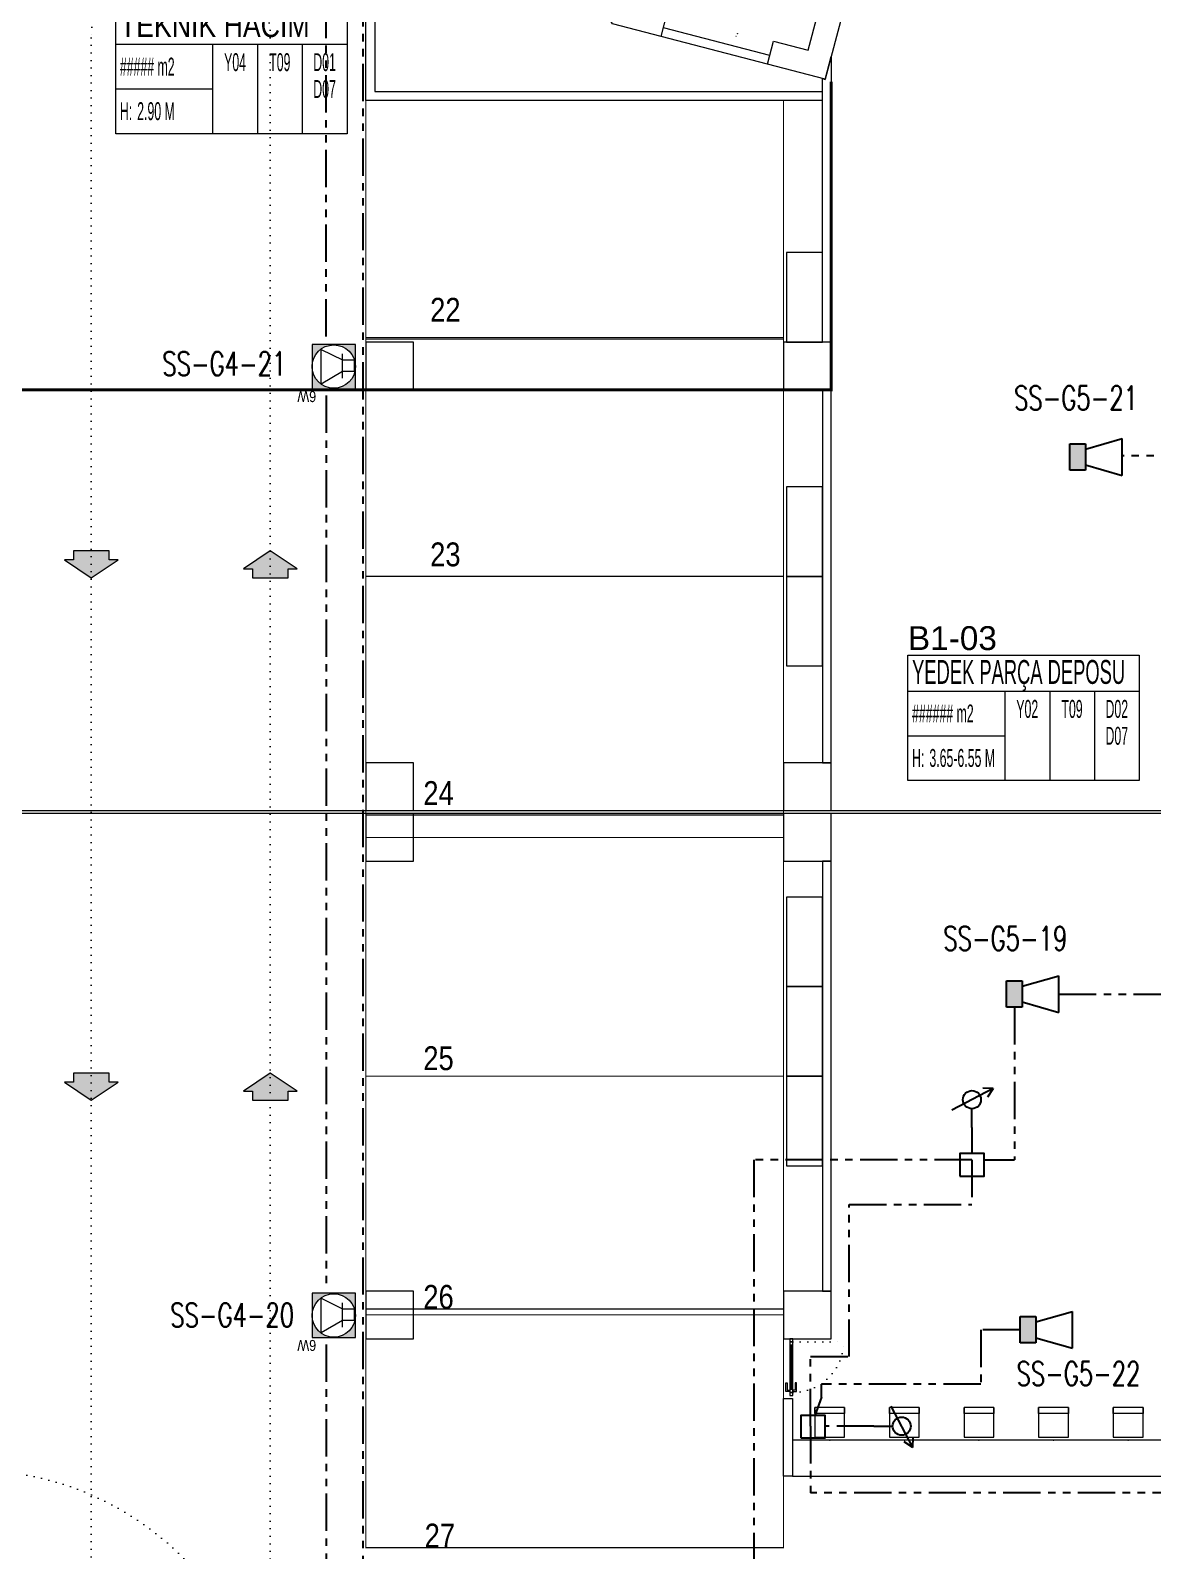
# Model space of a CAD drawing. Header units: metres. Extents: x -13545 to 152404, y -11890 to 28436.
# Drawn here: x 58398 to 60278, y 4445 to 6992 of the extents above; entities that cross this region are included whole.
import ezdxf
from ezdxf.enums import TextEntityAlignment as Align

# ---------------------------------------------------------------- set-up
doc = ezdxf.new("R2010")
doc.units = ezdxf.units.M
doc.header["$LTSCALE"] = 100
doc.header["$MEASUREMENT"] = 0
for name, pattern in [('DOT2', [0.125, 0, -0.125]), ('HIDDEN', [0.375, 0.25, -0.125]), ('PHANTOM2', [1.25, 0.625, -0.125, 0.125, -0.125, 0.125, -0.125])]:
    doc.linetypes.add(name, pattern=pattern)
doc.layers.get('0').update_dxf_attribs({"color": 9, "lineweight": 9})
for name, color, linetype, lineweight in [('00', 9, 'Continuous', 9), ('01', 9, 'Continuous', 9), ('05', 9, 'Continuous', 9), ('06B', 9, 'Continuous', 9), ('06D', 9, 'Continuous', 9), ('09', 9, 'Continuous', 9), ('10', 9, 'Continuous', 9), ('15', 9, 'Continuous', 9), ('20', 9, 'DOT2', 9), ('21', 9, 'Continuous', 9), ('21_mahal200', 9, 'Continuous', 9), ('E-6W ACİL ANONS İÇİN HOPARLÖR (SIVAÜSTÜ) (YANGINA DAYANIKLI)', 7, 'Continuous', 30), ('E-KABLO', 7, 'Continuous', 30), ('E-SES AYAR ANAHTARI', 7, 'Continuous', 30), ('E-YAZI', 7, 'Continuous', 30), ('Seslendirme', 7, 'Continuous', 9)]:
    doc.layers.add(name, color=color, linetype=linetype, lineweight=lineweight)
doc.styles.add('Arial', font='arial.ttf', dxfattribs={"height": 2.5})
doc.styles.add('ILGAZ', font='txttw.shx')
doc.styles.add('MuuM_TEXT-STANDART', font='ARIALN.TTF')

# ---------------------------------------------------------------- blocks, each defined once
blk = doc.blocks.new('100_6W ACİL ANONS İÇİN HOPARLÖR (SIVAÜSTÜ) (YANGINA DAYANIKLI)')
at = {"layer": 'E-6W ACİL ANONS İÇİN HOPARLÖR (SIVAÜSTÜ) (YANGINA DAYANIKLI)'}
blk.add_hatch(color=4, dxfattribs=at).paths.add_polyline_path([(0, 1.1), (1.32, 1.1), (1.32, -1.1), (0, -1.1)])
at = {"layer": 'E-6W ACİL ANONS İÇİN HOPARLÖR (SIVAÜSTÜ) (YANGINA DAYANIKLI)', "color": 4}
for p, q in [((1.32, 0.66), (4.39, 1.54)), ((4.39, -1.54), (4.39, 1.54)), ((0, -1.1), (0, 1.1)), ((0, 1.1), (1.32, 1.1)), ((1.32, 1.1), (1.32, -1.1)), ((1.32, -1.1), (0, -1.1)), ((1.32, -0.66), (4.39, -1.54))]:
    blk.add_line(p, q, dxfattribs=at)
blk = doc.blocks.new('100_SES AYAR ANAHTARI')
at = {"layer": 'E-SES AYAR ANAHTARI', "color": 4}
for p, q in [((1.78, 3.25), (-1.69, 1.43)), ((1.78, 3.25), (0.92, 3.28)), ((1.78, 3.25), (1.31, 2.53)), ((0, 0), (0, 1.56))]:
    blk.add_line(p, q, dxfattribs=at)
blk.add_circle((0, 2.32), 0.756, dxfattribs=at)
blk = doc.blocks.new('ep20n')
at = {"layer": 'Seslendirme'}
h = blk.add_hatch(color=3, dxfattribs=at)
h.paths.add_polyline_path([(59.4, -30.4), (59.4, 0, -1), (0, 0), (0, -30.4)])
h.paths.add_polyline_path([(0, 30.4), (0, 0, -1), (59.4, 0), (59.4, 30.4)])
at = {"layer": 'Seslendirme', "color": 3}
for p, q in [((59.4, 30.4), (0, 30.4)), ((0, 30.4), (0, -30.4)), ((17.8, 6.9), (47, 24)), ((47, 24, 943.8), (47, -23.5, 943.8)), ((59.4, -30.4), (59.4, 30.4)), ((1.8, -9.1), (1.8, 6.9)), ((1.8, 6.9), (17.8, 6.9)), ((17.8, 16), (17.8, -17.3)), ((17.8, -9.1), (1.8, -9.1)), ((47, -23.5), (17.8, -9.1)), ((0, -30.4), (59.4, -30.4))]:
    blk.add_line(p, q, dxfattribs=at)
blk.add_circle((29.7, 0), 29.7, dxfattribs=at)
at = {"color": 3, "insert": (53.8, 48.6), "char_height": 15, "attachment_point": 1, "style": 'MuuM_TEXT-STANDART'}
blk.add_mtext_dynamic_manual_height_columns('6W', width=52.414, gutter_width=150, heights=[0], dxfattribs=at)
blk = doc.blocks.new('p-kolon_80x80')
blk.add_lwpolyline([(-40, -40), (40, -40), (40, 40), (-40, 40)], close=True)
blk = doc.blocks.new('1.bod.mimari.elk')
at = {"layer": '01'}
for points in [[(3454.8, -1647.7), (3373.6, -1626.4), (2877.6, -821.5), (2911.6, -800.5), (2911.6, -800.5), (3399.2, -1591.8), (3464.9, -1609)], [(3643.2, -1655.6), (3701.4, -1670.8), (3819, -1227.3), (3857.7, -1237.5), (3729.8, -1719.6), (3633.1, -1694.3)], [(3454.8, -1647.7), (3464.9, -1609)], [(3633.1, -1694.3), (3643.2, -1655.6)]]:
    blk.add_lwpolyline(points, dxfattribs=at)
for p in [(3000, -2200), (3700, -2200), (3000, -2905), (3700, -2905), (3000, -2990), (3700, -2990), (3000, -3790), (3700, -3790)]:
    blk.add_blockref('p-kolon_80x80', p, dxfattribs=at)
blk = doc.blocks.new('p-işyeri')
at = {"color": 0, "const_width": 2}
blk.add_lwpolyline([(200, 0), (200, 700), (-200, 700), (-200, 0)], close=True, dxfattribs=at)
blk = doc.blocks.new('p-dilatasyon yeri')
at = {"layer": '06D'}
for points in [[(0, 5685), (5355, 5685)], [(5355, 5680), (0, 5680)]]:
    blk.add_lwpolyline(points, dxfattribs=at)
blk = doc.blocks.new('p-birim')
blk.add_lwpolyline([(0, 0), (1, 0), (1, 1), (0, 1)], close=True)
blk = doc.blocks.new('A$C724E0FF5')
at = {"layer": '09'}
for p, q in [((-8844.7, -1647.7), (-8844.8, -1647.8)), ((-8844.6, -1647.7), (-8844.7, -1647.9)), ((-8844.6, -1647.9), (-8844.5, -1647.7)), ((-8844.4, -1647.8), (-8844.5, -1647.9)), ((-8844.4, -1647.9), (-8844.4, -1647.8)), ((-8844.3, -1647.8), (-8844.3, -1648)), ((-8844.2, -1648), (-8844.2, -1647.8)), ((-8844.1, -1648), (-8844.1, -1647.9)), ((-8842.3, -1643), (-8842.3, -1643.2)), ((-8842.2, -1643.2), (-8842.2, -1643)), ((-8842.1, -1643.1), (-8842.1, -1643.2)), ((-8842, -1643.2), (-8842, -1643.1)), ((-8841.9, -1643.1), (-8841.9, -1643.3)), ((-8841.8, -1643.3), (-8841.8, -1643.1)), ((-8841.7, -1643.2), (-8841.7, -1643.3)), ((-8841.6, -1643.2), (-8841.6, -1643.3))]:
    blk.add_line(p, q, dxfattribs=at)
blk = doc.blocks.new('0_arrow1')
blk.add_hatch(color=254).paths.add_polyline_path([(0, 0), (-22.5, -15), (-15, -15), (-15, -22.5), (15, -22.5), (15, -15), (22.5, -15)])
at = {"linetype": 'ByBlock', "lineweight": -2}
blk.add_lwpolyline([(15, -22.5), (-15, -22.5), (-15, -15), (-22.5, -15), (0, 0), (22.5, -15), (15, -15)], close=True, dxfattribs=at)
blk.add_point((0, 0))
blk = doc.blocks.new('p-sandalye-03')
for points in [[(-5, -25.1), (-5, 24.9), (-55, 24.9), (-55, -25.1), (-5, -25.1)], [(-55, 24.9), (-45, 24.9), (-45, -25.1), (-55, -25.1)]]:
    blk.add_lwpolyline(points)
blk.add_point((0, -0.1))
blk = doc.blocks.new('p-al-01')
at = {"layer": '06B'}
for points in [[(27, 4.3), (27, 10.6), (42, 10.6), (42, 8.7), (29.3, 8.7), (29.3, 8.7), (29.3, 4.3), (27, 4.3)], [(27, -0.7), (27, -6.9), (42, -6.9), (42, -5), (29.3, -5), (29.3, -5), (29.3, -0.7), (27, -0.7)]]:
    blk.add_lwpolyline(points, dxfattribs=at)
at = {"layer": '06D'}
for p, q in [((115.7, 4.3), (28.8, 4.3)), ((28.8, -0.7), (115.7, -0.7))]:
    blk.add_line(p, q, dxfattribs=at)
at = {"layer": '10'}
for points in [[(25.7, -0.7), (25.7, 4.3), (20.7, 4.3), (20.7, -0.7)], [(30.7, -0.7), (30.7, 4.3), (25.7, 4.3), (25.7, -0.7)], [(110.7, -0.7), (110.7, 4.3), (105.7, 4.3), (105.7, -0.7)], [(115.7, -0.7), (115.7, 4.3), (110.7, 4.3), (110.7, -0.7)]]:
    blk.add_lwpolyline(points, close=True, dxfattribs=at)
at = {"layer": '15'}
blk.add_lwpolyline([(105.7, 1.8), (30.7, 1.8)], dxfattribs=at)
at = {"layer": '20'}
blk.add_lwpolyline([(110.7, -0.7), (110.7, -85.7)], dxfattribs=at)
blk.add_arc((110.7, -0.7), 85, 180, 270, dxfattribs=at)
blk = doc.blocks.new('0_roomno2')
blk.add_lwpolyline([(19.38, -10.5), (0, -10.5), (0, 0), (19.38, 0)], close=True)
for points in [[(0, -3), (19.38, -3)], [(8.12, -3), (8.12, -10.5)], [(11.88, -3), (11.88, -10.5)], [(15.62, -3), (15.62, -10.5)], [(0, -6.75), (8.12, -6.75)]]:
    blk.add_lwpolyline(points)
at = {"style": 'MuuM_TEXT-STANDART', "width": 0.6}
blk.add_text('H:', height=1.5, dxfattribs=at).set_placement((0.35, -8.61), align=Align.MIDDLE_LEFT)
at = {"style": 'Arial'}
blk.add_attdef('ODANO', (0, 1.17), '', height=2, dxfattribs=at)
blk.add_attdef('MEKANADI', text='', height=2, dxfattribs=at).set_placement((0.35, -3), align=Align.BOTTOM_LEFT)
at = {"style": 'MuuM_TEXT-STANDART', "width": 0.6}
for tag, p in [('YER01', (10, -4.5)), ('TAVAN01', (13.75, -4.5)), ('DUVAR01', (17.5, -4.5)), ('YER02', (10, -6.75)), ('TAVAN02', (13.75, -6.75)), ('DUVAR02', (17.5, -6.75)), ('YER03', (10, -9)), ('TAVAN03', (13.75, -9)), ('DUVAR03', (17.5, -9))]:
    blk.add_attdef(tag, text='', height=1.5, dxfattribs=at).set_placement(p, align=Align.MIDDLE_CENTER)
for tag, p in [('M2', (0.35, -4.88)), ('TEMIZTAVANYUKSEKLIGI', (1.8, -8.61))]:
    blk.add_attdef(tag, text='', height=1.5, dxfattribs=at).set_placement(p, align=Align.MIDDLE_LEFT)
blk = doc.blocks.new('1.bod.mimari1.elk')
at = {"layer": '00'}
for p, q in [((3740, -3030), (3725, -3030)), ((3725, -3030), (3725, -3750)), ((3740, -3575), (3740, -3030)), ((3740, -3750), (3740, -3575)), ((3725, -3750), (3740, -3750))]:
    blk.add_line(p, q, dxfattribs=at)
for points in [[(3725, -1755), (2960, -1755), (2960, -1560)], [(2975, -1560), (2975, -1740), (3725, -1740)], [(3633.07, -1694.3), (3454.79, -1647.67)], [(3636.87, -1679.79), (3458.59, -1633.16)], [(3725, -1718.35), (3725, -1718.35), (3725, -1718.35), (3729.82, -1719.61), (3740, -1681.22), (3740, -2160), (3725, -2160), (3725, -1718.35), (3725, -1718.35)]]:
    blk.add_lwpolyline(points, dxfattribs=at)
for points in [[(3725, -2240), (3725, -2865), (3740, -2865), (3740, -2240)], [(3675, -3930), (3675, -4060), (3660, -4060), (3660, -3930)]]:
    blk.add_lwpolyline(points, close=True, dxfattribs=at)
at = {"layer": '06D', "linetype": 'DOT2'}
for points in [[(2500, -1650, -1), (2800, -1650, 0)], [(2500, -1650), (2500, -7740, 0.4142136), (3100, -8340), (12425, -8340)], [(2800, -1678.64), (2800, -7740, 0.4142136), (3100, -8040), (11395.6, -8040)]]:
    blk.add_lwpolyline(points, format="xyb", dxfattribs=at)
blk.add_arc((2300, -4550), 500, 0, 90, dxfattribs=at)
at = {"layer": '09'}
for p, q in [((3580.26, -1647.68), (3580.22, -1647.83)), ((3580.36, -1647.7), (3580.32, -1647.85)), ((3580.42, -1647.88), (3580.46, -1647.73)), ((3580.55, -1647.75), (3580.51, -1647.9)), ((3580.61, -1647.93), (3580.65, -1647.78)), ((3580.74, -1647.81), (3580.71, -1647.95)), ((3580.8, -1647.98), (3580.84, -1647.83)), ((3580.9, -1648), (3580.94, -1647.86)), ((3582.74, -1643.01), (3582.7, -1643.16)), ((3582.8, -1643.18), (3582.84, -1643.04)), ((3582.93, -1643.06), (3582.9, -1643.21)), ((3582.99, -1643.24), (3583.03, -1643.09)), ((3583.13, -1643.11), (3583.09, -1643.26)), ((3583.19, -1643.29), (3583.22, -1643.14)), ((3583.32, -1643.17), (3583.28, -1643.31)), ((3583.42, -1643.19), (3583.38, -1643.34))]:
    blk.add_line(p, q, dxfattribs=at)
at = {"layer": '20', "ltscale": 2, "const_width": 5}
blk.add_lwpolyline([(860, -7830), (1640, -7830), (1640, -4630), (1640, -4630), (1640, -3830), (1640, -3830), (1640, -2240), (3740, -2240), (3740, -1723.58)], dxfattribs=at)
blk.add_blockref('p-dilatasyon yeri', (0, -8630))
at = {"rotation": 90.00000000000001}
blk.add_blockref('p-al-01', (3674.6, -3945.67), dxfattribs=at)
at = {"layer": '05', "xscale": 60.00000000000003, "yscale": 150}
for p in [(3665, -2160), (3665, -2552.5), (3665, -2702.5), (3665, -3240), (3665, -3390), (3665, -3540)]:
    blk.add_blockref('p-birim', p, dxfattribs=at)
at = {"layer": '05', "rotation": 270}
for p in [(3737.5, -4000), (3862.5, -4000), (3987.5, -4000), (4112.5, -4000), (4237.5, -4000)]:
    blk.add_blockref('p-sandalye-03', p, dxfattribs=at)
at = {"layer": '05', "xscale": 60, "yscale": 750, "rotation": 90}
blk.add_blockref('p-birim', (4425, -4060), dxfattribs=at)
at = {"layer": '06D'}
blk.add_blockref('A$C724E0FF5', (12425, 0), dxfattribs=at)
at = {"layer": '06D', "color": 89, "linetype": 'HIDDEN', "true_color": 0x2e4d23, "rotation": 90}
for p in [(3660, -1955), (3660, -2352.5), (3660, -2752.5), (3660, -3190), (3660, -3590), (3660, -3980)]:
    blk.add_blockref('p-işyeri', p, dxfattribs=at)
at = {"layer": '06D', "xscale": -2, "yscale": 2, "zscale": 2, "rotation": 180}
for p in [(2500, -2554.68), (2500, -3430)]:
    blk.add_blockref('0_arrow1', p, dxfattribs=at)
at = {"layer": '06D', "xscale": -2, "yscale": 2, "zscale": 2}
for p in [(2800, -2509.68), (2800, -3385)]:
    blk.add_blockref('0_arrow1', p, dxfattribs=at)
at = {"layer": '21_mahal200'}
ref = blk.add_blockref('0_roomno2', (2540.94, -1600.8), dxfattribs=dict(at, xscale=20, yscale=20, zscale=20))
ref.add_attrib('ODANO', 'B1-02', (2540.94, -1592.16), dxfattribs={"layer": '0', "height": 40, "style": 'Arial'})
ref.add_attrib('MEKANADI', 'TEKNİK HACİM', dxfattribs={"layer": '0', "height": 40, "style": 'Arial', "width": 0.8}).set_placement((2547.94, -1660.8), align=Align.BOTTOM_LEFT)
ref.add_attrib('M2', '##### m2', dxfattribs={"layer": '0', "height": 30, "style": 'MuuM_TEXT-STANDART', "width": 0.6}).set_placement((2547.94, -1698.3), align=Align.MIDDLE_LEFT)
ref.add_attrib('TEMIZTAVANYUKSEKLIGI', '2.90 M', dxfattribs={"layer": '0', "height": 30, "style": 'MuuM_TEXT-STANDART', "width": 0.6}).set_placement((2576.94, -1772.96), align=Align.MIDDLE_LEFT)
ref.add_attrib('YER01', 'Y04', dxfattribs={"layer": '0', "height": 30, "style": 'MuuM_TEXT-STANDART', "width": 0.6}).set_placement((2740.94, -1690.8), align=Align.MIDDLE_CENTER)
ref.add_attrib('TAVAN01', 'T09', dxfattribs={"layer": '0', "height": 30, "style": 'MuuM_TEXT-STANDART', "width": 0.6}).set_placement((2815.94, -1690.8), align=Align.MIDDLE_CENTER)
ref.add_attrib('DUVAR01', 'D01', dxfattribs={"layer": '0', "height": 30, "style": 'MuuM_TEXT-STANDART', "width": 0.6}).set_placement((2890.94, -1690.8), align=Align.MIDDLE_CENTER)
ref.add_attrib('DUVAR02', 'D07', dxfattribs={"layer": '0', "height": 30, "style": 'MuuM_TEXT-STANDART', "width": 0.6}).set_placement((2890.94, -1735.8), align=Align.MIDDLE_CENTER)
ref = blk.add_blockref('0_roomno2', (3868.39, -2684.62), dxfattribs=dict(at, xscale=20, yscale=20, zscale=20))
ref.add_attrib('ODANO', 'B1-03', (3868.39, -2675.97), dxfattribs={"layer": '0', "height": 40, "style": 'Arial'})
ref.add_attrib('MEKANADI', 'YEDEK PARÇA DEPOSU', dxfattribs={"layer": '0', "height": 40, "style": 'Arial', "width": 0.55}).set_placement((3875.39, -2744.62), align=Align.BOTTOM_LEFT)
ref.add_attrib('M2', '###### m2', dxfattribs={"layer": '0', "height": 30, "style": 'MuuM_TEXT-STANDART', "width": 0.6}).set_placement((3875.39, -2782.12), align=Align.MIDDLE_LEFT)
ref.add_attrib('TEMIZTAVANYUKSEKLIGI', '3.65-6.55 M', dxfattribs={"layer": '0', "height": 30, "style": 'MuuM_TEXT-STANDART', "width": 0.6}).set_placement((3904.39, -2856.78), align=Align.MIDDLE_LEFT)
ref.add_attrib('YER01', 'Y02', dxfattribs={"layer": '0', "height": 30, "style": 'MuuM_TEXT-STANDART', "width": 0.6}).set_placement((4068.39, -2774.62), align=Align.MIDDLE_CENTER)
ref.add_attrib('TAVAN01', 'T09', dxfattribs={"layer": '0', "height": 30, "style": 'MuuM_TEXT-STANDART', "width": 0.6}).set_placement((4143.39, -2774.62), align=Align.MIDDLE_CENTER)
ref.add_attrib('DUVAR01', 'D02', dxfattribs={"layer": '0', "height": 30, "style": 'MuuM_TEXT-STANDART', "width": 0.6}).set_placement((4218.39, -2774.62), align=Align.MIDDLE_CENTER)
ref.add_attrib('DUVAR02', 'D07', dxfattribs={"layer": '0', "height": 30, "style": 'MuuM_TEXT-STANDART', "width": 0.6}).set_placement((4218.39, -2819.62), align=Align.MIDDLE_CENTER)
at = {"layer": '21', "style": 'MuuM_TEXT-STANDART'}
for s, p in [('22', (3067.8, -2137.78)), ('23', (3067.8, -2547.66)), ('24', (3056.39, -2947.66)), ('25', (3056.39, -3391.88)), ('26', (3056.39, -3791.88)), ('27', (3058.62, -4191.88))]:
    blk.add_text(s, height=40, dxfattribs=at).set_placement(p, align=Align.BOTTOM_LEFT)

msp = doc.modelspace()

# ---------------------------------------------------------------- linework, layer by layer
at = {"layer": 'E-KABLO', "color": 5, "linetype": 'PHANTOM2'}
for p, q in [((58893.4, 6479.6), (58893.4, 7561.5)), ((58893.4, 6380.4), (58893.4, 4889.6)), ((60730.5, 6279.6), (60227.6, 6279.6)), ((60121.5, 5377.5), (60642.5, 5377.5)), ((60046.8, 5355.6), (60046.8, 5100)), ((59996, 5100), (60046.8, 5100)), ((60056.2, 4815), (59990.4, 4815)), ((59990.4, 4815), (59990.4, 4724.1)), ((58893.4, 4790.4), (58893.4, 3289.6)), ((59990.4, 4724.1), (59723.8, 4724.1)), ((59723.8, 4701.9), (59723.8, 4724.1)), ((59723.8, 4701.9), (59712.4, 4671.5))]:
    msp.add_line(p, q, dxfattribs=at)
at = {"layer": 'E-KABLO', "color": 6, "linetype": 'PHANTOM2'}
for p, q in [((58954.8, 7436.4), (58954.8, 768.9)), ((59610, 5100), (59610, 3680)), ((59975.7, 5100), (59610, 5100)), ((59975.7, 5100), (59975.7, 5025)), ((59770, 4770), (59770, 5025)), ((59770, 5025), (59975.7, 5025)), ((59705, 4653.5), (59705, 4770)), ((59705, 4770), (59770, 4770)), ((59705, 4653.5), (59705, 4541.8)), ((60465.7, 4541.8), (59705, 4541.8))]:
    msp.add_line(p, q, dxfattribs=at)
at = {"layer": 'E-KABLO', "color": 3, "linetype": 'PHANTOM2'}
for p, q in [((59975.7, 5154.2), (59975.7, 5110.2)), ((59811.5, 4653.5), (59729.9, 4653.5))]:
    msp.add_line(p, q, dxfattribs=at)
at = {"layer": 'E-YAZI', "color": 3, "linetype": 'Continuous', "ltscale": 100}
for points in [[(59955.4, 5072.6), (59996, 5072.6), (59996, 5110.2), (59955.4, 5110.2)], [(59689.2, 4633.9), (59729.9, 4633.9), (59729.9, 4671.5), (59689.2, 4671.5)]]:
    msp.add_lwpolyline(points, close=True, dxfattribs=at)

# ---------------------------------------------------------------- block references
at = {"layer": '06D'}
for name in ['1.bod.mimari.elk', '1.bod.mimari1.elk']:
    msp.add_blockref(name, (56000, 8630), dxfattribs=at)
at = {"layer": 'E-6W ACİL ANONS İÇİN HOPARLÖR (SIVAÜSTÜ) (YANGINA DAYANIKLI)', "xscale": 1.222211883244323, "yscale": 1.222211883244323, "zscale": 1.222211883244323, "rotation": 180}
for p in [(58942.6, 6429), (58942.6, 4839)]:
    msp.add_blockref('ep20n', p, dxfattribs=at)
at = {"layer": 'E-6W ACİL ANONS İÇİN HOPARLÖR (SIVAÜSTÜ) (YANGINA DAYANIKLI)', "xscale": 20, "yscale": 20, "zscale": 20}
for p in [(60139.8, 6277.6), (60033.7, 5377.5), (60056.2, 4815)]:
    msp.add_blockref('100_6W ACİL ANONS İÇİN HOPARLÖR (SIVAÜSTÜ) (YANGINA DAYANIKLI)', p, dxfattribs=at)
at = {"layer": 'E-SES AYAR ANAHTARI', "xscale": 20, "yscale": 20, "zscale": 20}
msp.add_blockref('100_SES AYAR ANAHTARI', (59975.7, 5154.2), dxfattribs=at)
at = {"layer": 'E-SES AYAR ANAHTARI', "xscale": 20, "yscale": 20, "zscale": 20, "rotation": 270}
msp.add_blockref('100_SES AYAR ANAHTARI', (59811.5, 4653.5), dxfattribs=at)

# ---------------------------------------------------------------- texts
at = {"layer": 'E-YAZI', "color": 3, "style": 'ILGAZ', "width": 0.7}
for s, p in [('SS-G4-21', (58619, 6414)), ('SS-G5-21', (60046.3, 6356.6)), ('SS-G5-19', (59927.8, 5450.8)), ('SS-G4-20', (58632.3, 4819.7)), ('SS-G5-22', (60050.4, 4721.6))]:
    msp.add_text(s, height=40, dxfattribs=at).set_placement(p)

doc.saveas('drawing.dxf')
